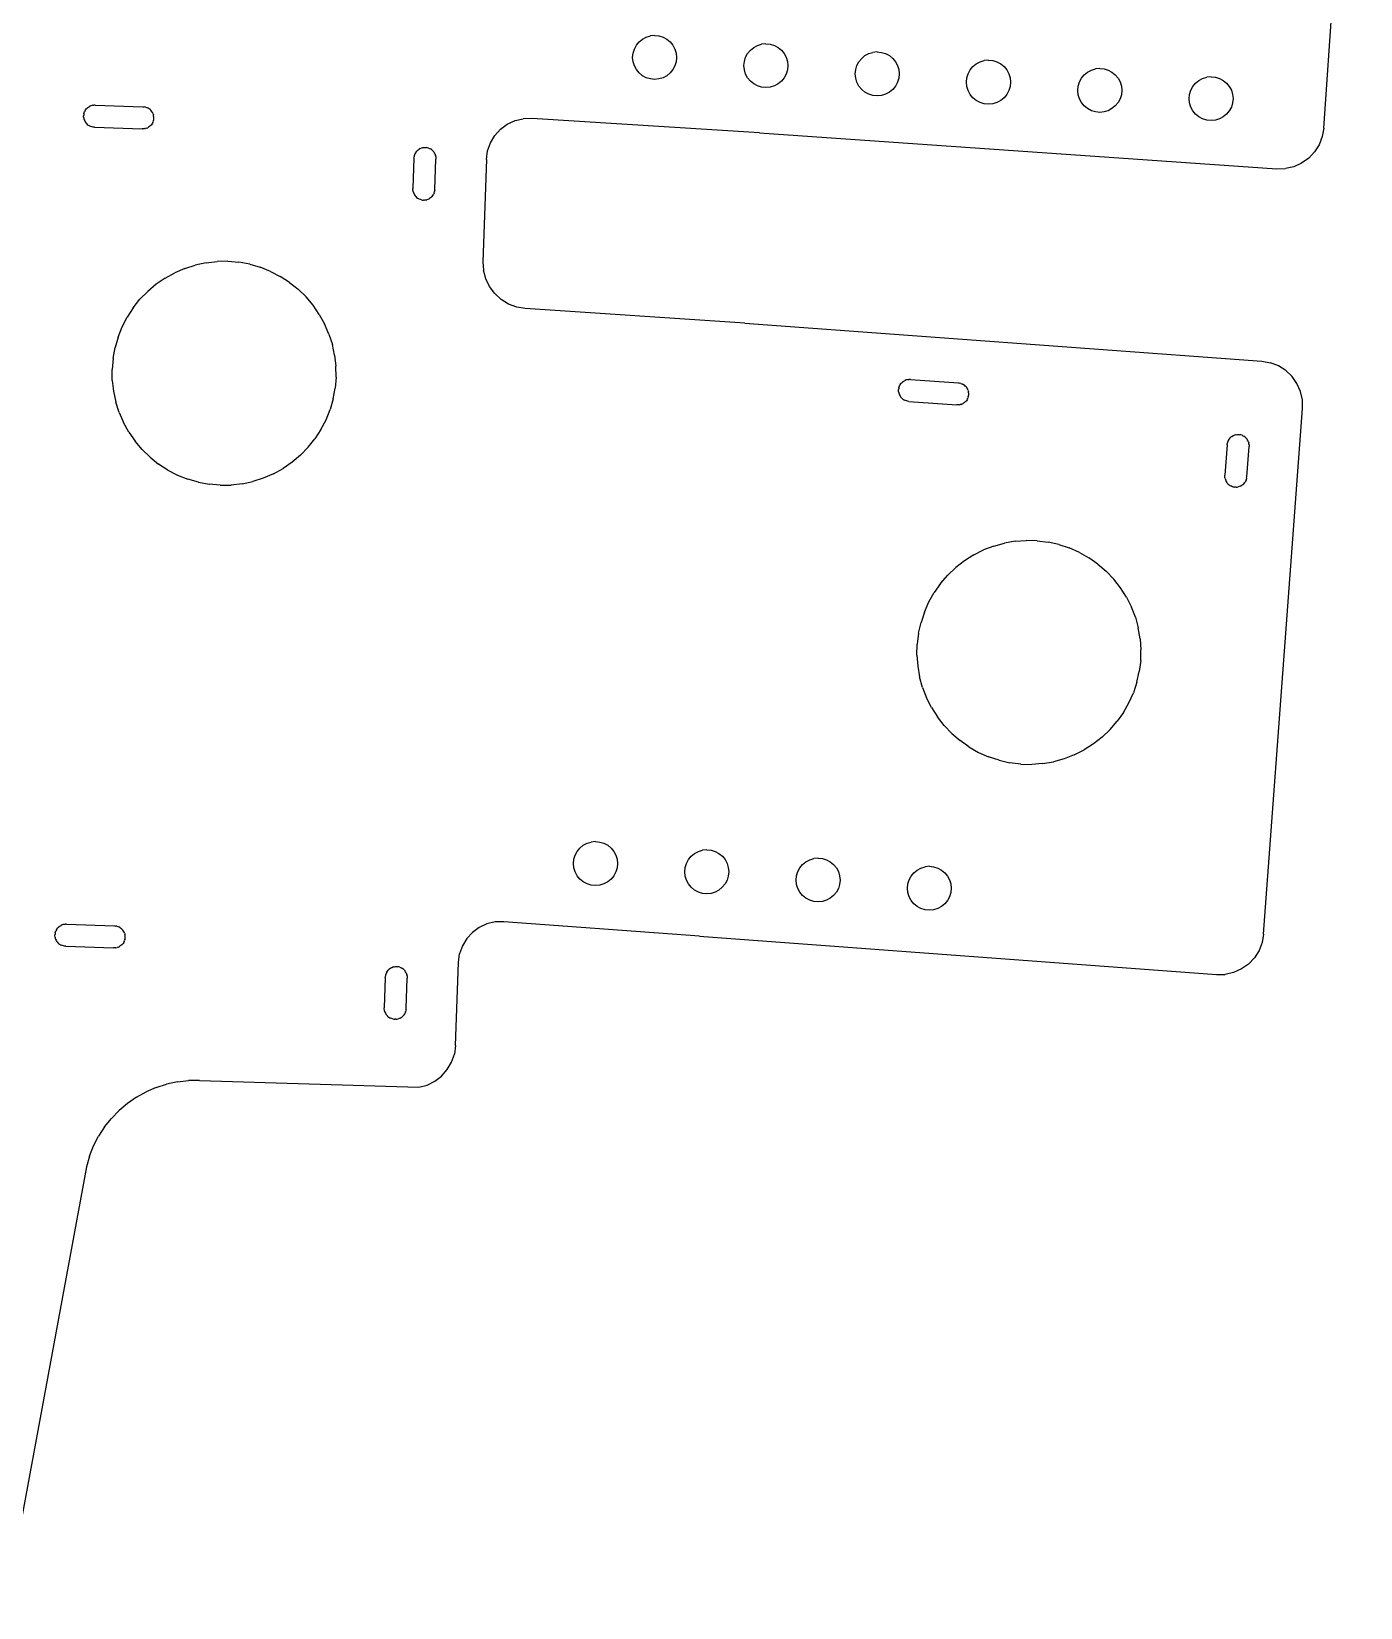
# Model space of a CAD drawing. Extents: x -62 to 45, y -37 to 20.
# Drawn here: x 14.31 to 44.55, y -36.22 to -0.34 of the extents above; entities that cross this region are included whole.
import ezdxf

# ---------------------------------------------------------------- set-up
doc = ezdxf.new("R2010")
doc.units = 0

msp = doc.modelspace()

# ---------------------------------------------------------------- linework, layer by layer
for p, q in [((43.718, -2.54), (44.555, 9.431)), ((28.027, -0.738), (28.073, -0.652)), ((28.073, -0.652), (28.136, -0.576)), ((28.136, -0.576), (28.211, -0.514)), ((28.211, -0.514), (28.298, -0.468)), ((28.298, -0.468), (28.392, -0.439)), ((28.489, -0.43), (28.392, -0.439)), ((28.489, -0.43), (28.587, -0.439)), ((28.587, -0.439), (28.68, -0.468)), ((28.68, -0.468), (28.767, -0.514)), ((28.767, -0.514), (28.843, -0.576)), ((28.843, -0.576), (28.905, -0.652)), ((28.905, -0.652), (28.951, -0.738)), ((30.669, -0.764), (30.744, -0.701)), ((30.744, -0.701), (30.831, -0.655)), ((30.831, -0.655), (30.925, -0.627)), ((31.022, -0.617), (30.925, -0.627)), ((31.022, -0.617), (31.12, -0.627)), ((31.12, -0.627), (31.214, -0.655)), ((31.214, -0.655), (31.3, -0.701)), ((31.3, -0.701), (31.376, -0.764)), ((27.989, -0.93), (27.999, -0.832)), ((27.999, -1.027), (27.989, -0.93)), ((27.999, -0.832), (28.027, -0.738)), ((28.027, -1.121), (27.999, -1.027)), ((28.951, -0.738), (28.98, -0.832)), ((28.98, -1.027), (28.951, -1.121)), ((28.98, -0.832), (28.989, -0.93)), ((28.989, -0.93), (28.98, -1.027)), ((30.522, -1.117), (30.532, -1.02)), ((30.532, -1.02), (30.56, -0.926)), ((30.56, -0.926), (30.606, -0.839)), ((30.606, -0.839), (30.669, -0.764)), ((31.376, -0.764), (31.438, -0.839)), ((31.438, -0.839), (31.484, -0.926)), ((31.484, -0.926), (31.513, -1.02)), ((31.513, -1.02), (31.522, -1.117)), ((33.093, -1.113), (33.14, -1.027)), ((33.14, -1.027), (33.202, -0.951)), ((33.202, -0.951), (33.277, -0.889)), ((33.277, -0.889), (33.364, -0.843)), ((33.364, -0.843), (33.458, -0.814)), ((33.555, -0.805), (33.458, -0.814)), ((33.555, -0.805), (33.653, -0.814)), ((33.653, -0.814), (33.747, -0.843)), ((33.747, -0.843), (33.833, -0.889)), ((33.833, -0.889), (33.909, -0.951)), ((33.909, -0.951), (33.971, -1.027)), ((33.971, -1.027), (34.017, -1.114)), ((35.811, -1.077), (35.897, -1.031)), ((35.897, -1.031), (35.991, -1.002)), ((36.088, -0.992), (35.991, -1.002)), ((36.088, -0.992), (36.186, -1.002)), ((36.186, -1.002), (36.28, -1.031)), ((36.28, -1.031), (36.366, -1.077)), ((28.073, -1.207), (28.027, -1.121)), ((28.136, -1.283), (28.073, -1.207)), ((28.211, -1.345), (28.136, -1.283)), ((28.298, -1.391), (28.211, -1.345)), ((28.392, -1.42), (28.298, -1.391)), ((28.489, -1.43), (28.392, -1.42)), ((28.587, -1.42), (28.489, -1.43)), ((28.68, -1.391), (28.587, -1.42)), ((28.767, -1.345), (28.68, -1.391)), ((28.843, -1.283), (28.767, -1.345)), ((28.905, -1.207), (28.843, -1.283)), ((28.951, -1.121), (28.905, -1.207)), ((30.532, -1.215), (30.522, -1.117)), ((30.56, -1.308), (30.532, -1.215)), ((30.606, -1.395), (30.56, -1.308)), ((30.669, -1.471), (30.606, -1.395)), ((31.438, -1.395), (31.376, -1.471)), ((31.484, -1.309), (31.438, -1.395)), ((31.513, -1.215), (31.484, -1.309)), ((31.522, -1.117), (31.513, -1.215)), ((33.055, -1.305), (33.065, -1.207)), ((33.065, -1.402), (33.055, -1.305)), ((33.065, -1.207), (33.093, -1.113)), ((33.093, -1.496), (33.065, -1.402)), ((34.017, -1.114), (34.046, -1.207)), ((34.046, -1.402), (34.017, -1.496)), ((34.046, -1.207), (34.055, -1.305)), ((34.055, -1.305), (34.046, -1.402)), ((35.588, -1.492), (35.598, -1.395)), ((35.598, -1.395), (35.626, -1.301)), ((35.626, -1.301), (35.673, -1.215)), ((35.673, -1.215), (35.735, -1.139)), ((35.735, -1.139), (35.811, -1.077)), ((36.366, -1.077), (36.442, -1.139)), ((36.442, -1.139), (36.504, -1.215)), ((36.504, -1.215), (36.55, -1.301)), ((36.55, -1.301), (36.579, -1.395)), ((36.579, -1.395), (36.588, -1.492)), ((38.159, -1.489), (38.206, -1.402)), ((38.206, -1.402), (38.268, -1.327)), ((38.268, -1.327), (38.344, -1.264)), ((38.344, -1.264), (38.43, -1.218)), ((38.43, -1.218), (38.524, -1.19)), ((38.621, -1.18), (38.524, -1.19)), ((38.621, -1.18), (38.719, -1.19)), ((38.719, -1.19), (38.813, -1.218)), ((38.813, -1.218), (38.899, -1.264)), ((38.899, -1.264), (38.975, -1.327)), ((38.975, -1.327), (39.037, -1.402)), ((39.037, -1.402), (39.083, -1.489)), ((40.877, -1.452), (40.963, -1.406)), ((40.963, -1.406), (41.057, -1.377)), ((41.154, -1.368), (41.057, -1.377)), ((41.154, -1.368), (41.252, -1.377)), ((41.252, -1.377), (41.346, -1.406)), ((41.346, -1.406), (41.432, -1.452)), ((30.744, -1.533), (30.669, -1.471)), ((30.831, -1.579), (30.744, -1.533)), ((30.925, -1.608), (30.831, -1.579)), ((31.022, -1.617), (30.925, -1.608)), ((31.12, -1.608), (31.022, -1.617)), ((31.214, -1.579), (31.12, -1.608)), ((31.3, -1.533), (31.214, -1.579)), ((31.376, -1.471), (31.3, -1.533)), ((33.139, -1.583), (33.093, -1.496)), ((33.202, -1.658), (33.139, -1.583)), ((33.277, -1.721), (33.202, -1.658)), ((33.364, -1.767), (33.277, -1.721)), ((33.458, -1.795), (33.364, -1.767)), ((33.747, -1.767), (33.653, -1.795)), ((33.833, -1.721), (33.747, -1.767)), ((33.909, -1.658), (33.833, -1.721)), ((33.971, -1.583), (33.909, -1.658)), ((34.017, -1.496), (33.971, -1.583)), ((35.598, -1.59), (35.588, -1.492)), ((35.626, -1.684), (35.598, -1.59)), ((35.673, -1.77), (35.626, -1.684)), ((35.735, -1.846), (35.673, -1.77)), ((36.504, -1.77), (36.442, -1.846)), ((36.55, -1.684), (36.504, -1.77)), ((36.579, -1.59), (36.55, -1.684)), ((36.588, -1.492), (36.579, -1.59)), ((38.121, -1.68), (38.131, -1.583)), ((38.131, -1.778), (38.121, -1.68)), ((38.131, -1.583), (38.159, -1.489)), ((38.159, -1.871), (38.131, -1.778)), ((39.083, -1.489), (39.112, -1.583)), ((39.112, -1.778), (39.083, -1.871)), ((39.112, -1.583), (39.121, -1.68)), ((39.121, -1.68), (39.112, -1.778)), ((40.654, -1.868), (40.664, -1.77)), ((40.664, -1.77), (40.692, -1.676)), ((40.692, -1.676), (40.739, -1.59)), ((40.739, -1.59), (40.801, -1.514)), ((40.801, -1.514), (40.877, -1.452)), ((41.432, -1.452), (41.508, -1.514)), ((41.508, -1.514), (41.57, -1.59)), ((41.57, -1.59), (41.616, -1.676)), ((41.616, -1.676), (41.645, -1.77)), ((41.645, -1.77), (41.654, -1.868)), ((15.524, -2.141), (15.513, -2.162)), ((15.524, -2.141), (15.538, -2.12)), ((15.538, -2.12), (15.553, -2.101)), ((15.553, -2.101), (15.57, -2.083)), ((15.589, -2.068), (15.57, -2.083)), ((15.589, -2.068), (15.609, -2.054)), ((15.609, -2.054), (15.63, -2.042)), ((15.653, -2.032), (15.63, -2.042)), ((15.676, -2.025), (15.653, -2.032)), ((15.7, -2.02), (15.676, -2.025)), ((15.7, -2.02), (15.724, -2.017)), ((15.754, -2.016), (15.724, -2.017)), ((15.754, -2.016), (16.843, -2.054)), ((16.843, -2.054), (16.873, -2.057)), ((16.897, -2.061), (16.873, -2.057)), ((16.897, -2.061), (16.92, -2.068)), ((16.92, -2.068), (16.943, -2.077)), ((16.965, -2.088), (16.943, -2.077)), ((16.985, -2.102), (16.965, -2.088)), ((17.005, -2.117), (16.985, -2.102)), ((17.022, -2.134), (17.005, -2.117)), ((17.038, -2.153), (17.022, -2.134)), ((17.052, -2.173), (17.038, -2.153)), ((33.555, -1.805), (33.458, -1.795)), ((33.653, -1.795), (33.555, -1.805)), ((35.81, -1.908), (35.735, -1.846)), ((35.897, -1.954), (35.81, -1.908)), ((35.991, -1.983), (35.897, -1.954)), ((36.088, -1.992), (35.991, -1.983)), ((36.186, -1.983), (36.088, -1.992)), ((36.28, -1.954), (36.186, -1.983)), ((36.366, -1.908), (36.28, -1.954)), ((36.442, -1.846), (36.366, -1.908)), ((38.206, -1.958), (38.159, -1.871)), ((38.268, -2.034), (38.206, -1.958)), ((38.344, -2.096), (38.268, -2.034)), ((38.43, -2.142), (38.344, -2.096)), ((38.524, -2.171), (38.43, -2.142)), ((38.813, -2.142), (38.719, -2.171)), ((38.899, -2.096), (38.813, -2.142)), ((38.975, -2.034), (38.899, -2.096)), ((39.037, -1.958), (38.975, -2.034)), ((39.083, -1.871), (39.037, -1.958)), ((40.664, -1.965), (40.654, -1.868)), ((40.692, -2.059), (40.664, -1.965)), ((40.739, -2.146), (40.692, -2.059)), ((40.801, -2.221), (40.739, -2.146)), ((41.57, -2.146), (41.508, -2.221)), ((41.616, -2.059), (41.57, -2.146)), ((41.645, -1.965), (41.616, -2.059)), ((41.654, -1.868), (41.645, -1.965)), ((15.493, -2.233), (15.491, -2.257)), ((15.491, -2.282), (15.491, -2.257)), ((15.494, -2.306), (15.491, -2.282)), ((15.497, -2.209), (15.493, -2.233)), ((15.494, -2.306), (15.499, -2.33)), ((15.497, -2.209), (15.504, -2.185)), ((15.499, -2.33), (15.506, -2.353)), ((15.504, -2.185), (15.513, -2.162)), ((15.506, -2.353), (15.516, -2.376)), ((15.516, -2.376), (15.528, -2.397)), ((15.528, -2.397), (15.542, -2.418)), ((15.542, -2.418), (15.558, -2.436)), ((15.558, -2.436), (15.575, -2.453)), ((15.575, -2.453), (15.594, -2.469)), ((15.594, -2.469), (15.615, -2.482)), ((15.615, -2.482), (15.637, -2.493)), ((15.659, -2.502), (15.637, -2.493)), ((15.683, -2.509), (15.659, -2.502)), ((15.707, -2.514), (15.683, -2.509)), ((16.991, -2.503), (16.971, -2.517)), ((17.01, -2.487), (16.991, -2.503)), ((17.027, -2.47), (17.01, -2.487)), ((17.042, -2.45), (17.027, -2.47)), ((17.056, -2.43), (17.042, -2.45)), ((17.064, -2.194), (17.052, -2.173)), ((17.067, -2.408), (17.056, -2.43)), ((17.074, -2.217), (17.064, -2.194)), ((17.067, -2.408), (17.076, -2.385)), ((17.074, -2.217), (17.081, -2.24)), ((17.083, -2.362), (17.076, -2.385)), ((17.086, -2.264), (17.081, -2.24)), ((17.083, -2.362), (17.087, -2.338)), ((17.089, -2.289), (17.086, -2.264)), ((17.087, -2.338), (17.089, -2.313)), ((17.089, -2.313), (17.089, -2.289)), ((24.979, -2.565), (25.135, -2.45)), ((25.135, -2.45), (25.311, -2.369)), ((25.311, -2.369), (25.5, -2.324)), ((25.695, -2.317), (25.5, -2.324)), ((30.879, -2.644), (25.695, -2.317)), ((38.621, -2.18), (38.524, -2.171)), ((38.719, -2.171), (38.621, -2.18)), ((40.877, -2.283), (40.801, -2.221)), ((40.963, -2.33), (40.877, -2.283)), ((41.057, -2.358), (40.963, -2.33)), ((41.154, -2.368), (41.057, -2.358)), ((41.252, -2.358), (41.154, -2.368)), ((41.346, -2.33), (41.252, -2.358)), ((41.432, -2.284), (41.346, -2.33)), ((41.508, -2.221), (41.432, -2.284)), ((15.736, -2.516), (15.707, -2.514)), ((15.736, -2.516), (16.826, -2.554)), ((16.855, -2.554), (16.826, -2.554)), ((16.88, -2.551), (16.855, -2.554)), ((16.88, -2.551), (16.904, -2.546)), ((16.927, -2.538), (16.904, -2.546)), ((16.927, -2.538), (16.95, -2.529)), ((16.95, -2.529), (16.971, -2.517)), ((24.752, -2.875), (24.85, -2.709)), ((24.85, -2.709), (24.979, -2.565)), ((30.879, -2.644), (42.65, -3.468)), ((43.685, -2.733), (43.615, -2.916)), ((43.718, -2.54), (43.685, -2.733)), ((23.011, -3.225), (22.987, -3.915)), ((23.011, -3.225), (23.014, -3.196)), ((23.018, -3.172), (23.014, -3.196)), ((23.025, -3.148), (23.018, -3.172)), ((23.034, -3.126), (23.025, -3.148)), ((23.045, -3.104), (23.034, -3.126)), ((23.045, -3.104), (23.058, -3.083)), ((23.058, -3.083), (23.074, -3.064)), ((23.091, -3.047), (23.074, -3.064)), ((23.11, -3.031), (23.091, -3.047)), ((23.11, -3.031), (23.13, -3.017)), ((23.151, -3.005), (23.13, -3.017)), ((23.151, -3.005), (23.174, -2.995)), ((23.197, -2.988), (23.174, -2.995)), ((23.197, -2.988), (23.221, -2.983)), ((23.221, -2.983), (23.245, -2.98)), ((23.245, -2.98), (23.27, -2.98)), ((23.27, -2.98), (23.294, -2.982)), ((23.318, -2.986), (23.294, -2.982)), ((23.342, -2.993), (23.318, -2.986)), ((23.342, -2.993), (23.365, -3.002)), ((23.365, -3.002), (23.387, -3.013)), ((23.407, -3.027), (23.387, -3.013)), ((23.426, -3.042), (23.407, -3.027)), ((23.444, -3.059), (23.426, -3.042)), ((23.444, -3.059), (23.46, -3.078)), ((23.474, -3.098), (23.46, -3.078)), ((23.485, -3.119), (23.474, -3.098)), ((23.485, -3.119), (23.495, -3.142)), ((23.495, -3.142), (23.503, -3.165)), ((23.508, -3.189), (23.503, -3.165)), ((23.508, -3.189), (23.51, -3.213)), ((23.51, -3.213), (23.511, -3.243)), ((24.662, -3.253), (24.688, -3.059)), ((24.688, -3.059), (24.752, -2.875)), ((43.376, -3.225), (43.216, -3.338)), ((43.511, -3.082), (43.376, -3.225)), ((43.615, -2.916), (43.511, -3.082)), ((23.487, -3.933), (23.511, -3.243)), ((24.662, -3.253), (24.581, -5.581)), ((42.65, -3.468), (42.846, -3.462)), ((43.037, -3.418), (42.846, -3.462)), ((43.216, -3.338), (43.037, -3.418)), ((22.987, -3.945), (22.987, -3.915)), ((22.99, -3.969), (22.987, -3.945)), ((23.484, -3.962), (23.487, -3.933)), ((22.995, -3.993), (22.99, -3.969)), ((22.995, -3.993), (23.003, -4.016)), ((23.003, -4.016), (23.013, -4.039)), ((23.013, -4.039), (23.024, -4.06)), ((23.024, -4.06), (23.038, -4.08)), ((23.05, -4.095), (23.038, -4.08)), ((23.05, -4.095), (23.054, -4.099)), ((23.054, -4.099), (23.072, -4.116)), ((23.072, -4.116), (23.091, -4.132)), ((23.091, -4.132), (23.111, -4.145)), ((23.111, -4.145), (23.133, -4.156)), ((23.156, -4.165), (23.133, -4.156)), ((23.18, -4.172), (23.156, -4.165)), ((23.18, -4.172), (23.204, -4.176)), ((23.204, -4.176), (23.228, -4.178)), ((23.253, -4.178), (23.228, -4.178)), ((23.253, -4.178), (23.277, -4.175)), ((23.277, -4.175), (23.301, -4.17)), ((23.324, -4.163), (23.301, -4.17)), ((23.347, -4.153), (23.324, -4.163)), ((23.347, -4.153), (23.368, -4.141)), ((23.388, -4.127), (23.368, -4.141)), ((23.407, -4.111), (23.388, -4.127)), ((23.407, -4.111), (23.424, -4.094)), ((23.424, -4.094), (23.439, -4.075)), ((23.439, -4.075), (23.453, -4.054)), ((23.464, -4.032), (23.453, -4.054)), ((23.473, -4.01), (23.464, -4.032)), ((23.473, -4.01), (23.48, -3.986)), ((23.484, -3.962), (23.48, -3.986)), ((17.796, -5.732), (17.566, -5.831)), ((17.796, -5.732), (18.034, -5.656)), ((18.279, -5.604), (18.034, -5.656)), ((18.279, -5.604), (18.528, -5.576)), ((18.778, -5.572), (18.528, -5.576)), ((18.778, -5.572), (19.027, -5.593)), ((19.273, -5.639), (19.027, -5.593)), ((19.273, -5.639), (19.514, -5.708)), ((19.746, -5.801), (19.514, -5.708)), ((24.581, -5.581), (24.593, -5.777)), ((17.141, -6.094), (16.95, -6.256)), ((17.347, -5.952), (17.141, -6.094)), ((17.347, -5.952), (17.566, -5.831)), ((19.746, -5.801), (19.969, -5.915)), ((20.179, -6.051), (19.969, -5.915)), ((20.179, -6.051), (20.374, -6.207)), ((24.644, -5.968), (24.593, -5.777)), ((24.73, -6.147), (24.644, -5.968)), ((16.619, -6.631), (16.775, -6.435)), ((16.95, -6.256), (16.775, -6.435)), ((20.554, -6.382), (20.374, -6.207)), ((20.715, -6.573), (20.554, -6.382)), ((24.849, -6.307), (24.73, -6.147)), ((24.995, -6.441), (24.849, -6.307)), ((25.165, -6.545), (24.995, -6.441)), ((16.619, -6.631), (16.483, -6.841)), ((20.857, -6.779), (20.715, -6.573)), ((20.857, -6.779), (20.978, -6.998)), ((25.35, -6.614), (25.165, -6.545)), ((25.544, -6.646), (25.35, -6.614)), ((30.545, -6.978), (25.544, -6.646)), ((16.276, -7.296), (16.368, -7.063)), ((16.368, -7.063), (16.483, -6.841)), ((21.077, -7.228), (20.978, -6.998)), ((30.545, -6.978), (42.313, -7.849)), ((16.276, -7.296), (16.207, -7.536)), ((21.077, -7.228), (21.153, -7.466)), ((21.206, -7.711), (21.153, -7.466)), ((16.161, -7.782), (16.14, -8.032)), ((16.161, -7.782), (16.207, -7.536)), ((21.206, -7.711), (21.234, -7.96)), ((42.313, -7.849), (42.506, -7.883)), ((42.689, -7.954), (42.506, -7.883)), ((16.144, -8.282), (16.14, -8.032)), ((21.237, -8.21), (21.216, -8.459)), ((21.237, -8.21), (21.234, -7.96)), ((42.855, -8.059), (42.689, -7.954)), ((42.997, -8.194), (42.855, -8.059)), ((43.109, -8.354), (42.997, -8.194)), ((16.144, -8.282), (16.172, -8.531)), ((16.172, -8.531), (16.224, -8.775)), ((21.171, -8.705), (21.216, -8.459)), ((34.041, -8.516), (34.042, -8.492)), ((34.043, -8.541), (34.041, -8.516)), ((34.045, -8.467), (34.042, -8.492)), ((34.043, -8.541), (34.047, -8.565)), ((34.05, -8.444), (34.045, -8.467)), ((34.047, -8.565), (34.054, -8.589)), ((34.05, -8.444), (34.058, -8.42)), ((34.054, -8.589), (34.063, -8.611)), ((34.058, -8.42), (34.068, -8.398)), ((34.063, -8.611), (34.074, -8.633)), ((34.08, -8.377), (34.068, -8.398)), ((34.08, -8.377), (34.094, -8.357)), ((34.094, -8.357), (34.11, -8.338)), ((34.11, -8.338), (34.128, -8.321)), ((34.147, -8.306), (34.128, -8.321)), ((34.147, -8.306), (34.168, -8.293)), ((34.168, -8.293), (34.19, -8.282)), ((34.213, -8.273), (34.19, -8.282)), ((34.236, -8.267), (34.213, -8.273)), ((34.261, -8.262), (34.236, -8.267)), ((34.261, -8.262), (34.285, -8.261)), ((34.314, -8.261), (34.285, -8.261)), ((34.314, -8.261), (35.402, -8.342)), ((35.402, -8.342), (35.431, -8.345)), ((35.455, -8.351), (35.431, -8.345)), ((35.455, -8.351), (35.478, -8.359)), ((35.478, -8.359), (35.5, -8.368)), ((35.522, -8.381), (35.5, -8.368)), ((35.542, -8.395), (35.522, -8.381)), ((35.56, -8.411), (35.542, -8.395)), ((35.577, -8.428), (35.56, -8.411)), ((35.592, -8.448), (35.577, -8.428)), ((35.605, -8.469), (35.592, -8.448)), ((35.616, -8.49), (35.605, -8.469)), ((35.625, -8.513), (35.616, -8.49)), ((35.625, -8.513), (35.632, -8.537)), ((35.636, -8.561), (35.632, -8.537)), ((35.634, -8.634), (35.637, -8.61)), ((35.638, -8.585), (35.636, -8.561)), ((35.637, -8.61), (35.638, -8.585)), ((43.189, -8.533), (43.109, -8.354)), ((43.232, -8.725), (43.189, -8.533)), ((16.3, -9.014), (16.224, -8.775)), ((21.009, -9.178), (21.102, -8.946)), ((21.171, -8.705), (21.102, -8.946)), ((34.074, -8.633), (34.087, -8.654)), ((34.087, -8.654), (34.102, -8.673)), ((34.102, -8.673), (34.119, -8.691)), ((34.119, -8.691), (34.137, -8.707)), ((34.137, -8.707), (34.157, -8.721)), ((34.157, -8.721), (34.179, -8.733)), ((34.201, -8.743), (34.179, -8.733)), ((34.224, -8.751), (34.201, -8.743)), ((34.248, -8.756), (34.224, -8.751)), ((34.278, -8.76), (34.248, -8.756)), ((34.278, -8.76), (35.365, -8.84)), ((35.394, -8.841), (35.365, -8.84)), ((35.419, -8.839), (35.394, -8.841)), ((35.419, -8.839), (35.443, -8.835)), ((35.466, -8.829), (35.443, -8.835)), ((35.466, -8.829), (35.489, -8.82)), ((35.489, -8.82), (35.511, -8.809)), ((35.532, -8.796), (35.511, -8.809)), ((35.551, -8.781), (35.532, -8.796)), ((35.569, -8.764), (35.551, -8.781)), ((35.585, -8.745), (35.569, -8.764)), ((35.599, -8.725), (35.585, -8.745)), ((35.611, -8.704), (35.599, -8.725)), ((35.611, -8.704), (35.621, -8.682)), ((35.629, -8.658), (35.621, -8.682)), ((35.629, -8.658), (35.634, -8.634)), ((42.35, -20.888), (43.236, -8.921)), ((43.236, -8.921), (43.232, -8.725)), ((16.3, -9.014), (16.399, -9.244)), ((16.52, -9.463), (16.399, -9.244)), ((20.894, -9.401), (21.009, -9.178)), ((16.52, -9.463), (16.662, -9.669)), ((16.824, -9.86), (16.662, -9.669)), ((20.602, -9.806), (20.758, -9.611)), ((20.894, -9.401), (20.758, -9.611)), ((41.536, -9.676), (41.528, -9.699)), ((41.546, -9.654), (41.536, -9.676)), ((41.558, -9.632), (41.546, -9.654)), ((41.558, -9.632), (41.572, -9.612)), ((41.572, -9.612), (41.588, -9.594)), ((41.606, -9.577), (41.588, -9.594)), ((41.625, -9.562), (41.606, -9.577)), ((41.625, -9.562), (41.646, -9.549)), ((41.668, -9.538), (41.646, -9.549)), ((41.668, -9.538), (41.69, -9.529)), ((41.714, -9.522), (41.69, -9.529)), ((41.714, -9.522), (41.738, -9.518)), ((41.738, -9.518), (41.763, -9.516)), ((41.763, -9.516), (41.787, -9.517)), ((41.787, -9.517), (41.812, -9.52)), ((41.835, -9.525), (41.812, -9.52)), ((41.859, -9.533), (41.835, -9.525)), ((41.859, -9.533), (41.881, -9.543)), ((41.881, -9.543), (41.902, -9.555)), ((41.922, -9.569), (41.902, -9.555)), ((41.941, -9.585), (41.922, -9.569)), ((41.958, -9.603), (41.941, -9.585)), ((41.958, -9.603), (41.973, -9.622)), ((41.986, -9.643), (41.973, -9.622)), ((41.997, -9.665), (41.986, -9.643)), ((41.997, -9.665), (42.006, -9.688)), ((42.006, -9.688), (42.012, -9.711)), ((16.824, -9.86), (17.003, -10.034)), ((17.003, -10.034), (17.199, -10.19)), ((20.428, -9.986), (20.237, -10.147)), ((20.602, -9.806), (20.428, -9.986)), ((41.519, -9.753), (41.468, -10.441)), ((41.519, -9.753), (41.523, -9.723)), ((41.528, -9.699), (41.523, -9.723)), ((41.967, -10.478), (42.018, -9.789)), ((42.017, -9.736), (42.012, -9.711)), ((42.017, -9.736), (42.018, -9.76)), ((42.018, -9.76), (42.018, -9.789)), ((17.409, -10.326), (17.199, -10.19)), ((17.409, -10.326), (17.631, -10.441)), ((19.812, -10.41), (20.031, -10.289)), ((20.237, -10.147), (20.031, -10.289)), ((17.631, -10.441), (17.864, -10.534)), ((18.104, -10.603), (17.864, -10.534)), ((18.104, -10.603), (18.35, -10.648)), ((18.6, -10.669), (18.35, -10.648)), ((18.6, -10.669), (18.85, -10.666)), ((19.099, -10.638), (18.85, -10.666)), ((19.099, -10.638), (19.343, -10.585)), ((19.582, -10.509), (19.343, -10.585)), ((19.812, -10.41), (19.582, -10.509)), ((41.467, -10.47), (41.468, -10.441)), ((41.469, -10.495), (41.467, -10.47)), ((41.473, -10.519), (41.469, -10.495)), ((41.473, -10.519), (41.48, -10.542)), ((41.48, -10.542), (41.489, -10.565)), ((41.489, -10.565), (41.5, -10.587)), ((41.5, -10.587), (41.513, -10.608)), ((41.524, -10.623), (41.513, -10.608)), ((41.524, -10.623), (41.528, -10.627)), ((41.528, -10.627), (41.545, -10.645)), ((41.545, -10.645), (41.563, -10.661)), ((41.563, -10.661), (41.583, -10.675)), ((41.583, -10.675), (41.605, -10.687)), ((41.627, -10.697), (41.605, -10.687)), ((41.65, -10.705), (41.627, -10.697)), ((41.65, -10.705), (41.674, -10.71)), ((41.674, -10.71), (41.699, -10.713)), ((41.723, -10.714), (41.699, -10.713)), ((41.723, -10.714), (41.748, -10.712)), ((41.748, -10.712), (41.772, -10.708)), ((41.795, -10.701), (41.772, -10.708)), ((41.818, -10.693), (41.795, -10.701)), ((41.818, -10.693), (41.84, -10.682)), ((41.861, -10.668), (41.84, -10.682)), ((41.88, -10.653), (41.861, -10.668)), ((41.88, -10.653), (41.898, -10.636)), ((41.898, -10.636), (41.914, -10.618)), ((41.914, -10.618), (41.928, -10.598)), ((41.94, -10.577), (41.928, -10.598)), ((41.95, -10.554), (41.94, -10.577)), ((41.95, -10.554), (41.958, -10.531)), ((41.963, -10.507), (41.958, -10.531)), ((41.963, -10.507), (41.967, -10.478)), ((35.753, -12.257), (35.976, -12.144)), ((36.21, -12.054), (35.976, -12.144)), ((36.21, -12.054), (36.451, -11.987)), ((36.698, -11.945), (36.451, -11.987)), ((36.698, -11.945), (36.947, -11.926)), ((37.197, -11.933), (36.947, -11.926)), ((37.197, -11.933), (37.446, -11.963)), ((37.69, -12.018), (37.446, -11.963)), ((37.69, -12.018), (37.927, -12.097)), ((38.156, -12.198), (37.927, -12.097)), ((38.156, -12.198), (38.374, -12.322)), ((35.344, -12.544), (35.163, -12.717)), ((35.541, -12.39), (35.344, -12.544)), ((35.753, -12.257), (35.541, -12.39)), ((38.578, -12.466), (38.374, -12.322)), ((38.578, -12.466), (38.768, -12.629)), ((34.999, -12.906), (34.855, -13.111)), ((34.999, -12.906), (35.163, -12.717)), ((38.94, -12.811), (38.768, -12.629)), ((39.094, -13.008), (38.94, -12.811)), ((34.732, -13.328), (34.855, -13.111)), ((39.228, -13.219), (39.094, -13.008)), ((39.228, -13.219), (39.341, -13.443)), ((34.63, -13.557), (34.552, -13.795)), ((34.63, -13.557), (34.732, -13.328)), ((39.431, -13.677), (39.341, -13.443)), ((34.497, -14.039), (34.552, -13.795)), ((39.431, -13.677), (39.497, -13.918)), ((39.54, -14.164), (39.497, -13.918)), ((34.46, -14.537), (34.466, -14.287)), ((34.497, -14.039), (34.466, -14.287)), ((39.54, -14.164), (39.558, -14.414)), ((34.46, -14.537), (34.478, -14.787)), ((39.552, -14.664), (39.521, -14.912)), ((39.552, -14.664), (39.558, -14.414)), ((34.478, -14.787), (34.521, -15.034)), ((34.587, -15.275), (34.521, -15.034)), ((39.466, -15.157), (39.521, -14.912)), ((34.587, -15.275), (34.677, -15.508)), ((39.286, -15.623), (39.388, -15.394)), ((39.466, -15.157), (39.388, -15.394)), ((34.79, -15.732), (34.677, -15.508)), ((34.79, -15.732), (34.924, -15.943)), ((39.163, -15.841), (39.286, -15.623)), ((35.078, -16.141), (34.924, -15.943)), ((35.078, -16.141), (35.25, -16.322)), ((38.855, -16.235), (39.019, -16.045)), ((39.163, -15.841), (39.019, -16.045)), ((35.25, -16.322), (35.44, -16.485)), ((35.644, -16.63), (35.44, -16.485)), ((38.674, -16.407), (38.477, -16.561)), ((38.855, -16.235), (38.674, -16.407)), ((35.644, -16.63), (35.862, -16.753)), ((35.862, -16.753), (36.091, -16.855)), ((36.328, -16.933), (36.091, -16.855)), ((38.042, -16.807), (37.808, -16.897)), ((38.042, -16.807), (38.265, -16.695)), ((38.477, -16.561), (38.265, -16.695)), ((36.328, -16.933), (36.572, -16.988)), ((36.821, -17.019), (36.572, -16.988)), ((36.821, -17.019), (37.071, -17.025)), ((37.32, -17.007), (37.071, -17.025)), ((37.32, -17.007), (37.567, -16.964)), ((37.808, -16.897), (37.567, -16.964)), ((26.681, -19.092), (26.727, -19.006)), ((26.727, -19.006), (26.789, -18.93)), ((26.789, -18.93), (26.865, -18.868)), ((26.865, -18.868), (26.952, -18.822)), ((26.952, -18.822), (27.045, -18.793)), ((27.143, -18.784), (27.045, -18.793)), ((27.143, -18.784), (27.24, -18.793)), ((27.24, -18.793), (27.334, -18.822)), ((27.334, -18.822), (27.421, -18.868)), ((27.421, -18.868), (27.496, -18.93)), ((27.496, -18.93), (27.559, -19.006)), ((27.559, -19.006), (27.605, -19.092)), ((29.398, -19.056), (29.485, -19.009)), ((29.485, -19.009), (29.578, -18.981)), ((29.676, -18.971), (29.578, -18.981)), ((29.676, -18.971), (29.774, -18.981)), ((29.774, -18.981), (29.867, -19.009)), ((29.867, -19.009), (29.954, -19.056)), ((26.643, -19.284), (26.652, -19.186)), ((26.652, -19.381), (26.643, -19.284)), ((26.652, -19.186), (26.681, -19.092)), ((27.605, -19.092), (27.633, -19.186)), ((27.633, -19.186), (27.643, -19.284)), ((27.643, -19.284), (27.633, -19.381)), ((29.176, -19.471), (29.186, -19.374)), ((29.186, -19.374), (29.214, -19.28)), ((29.214, -19.28), (29.26, -19.194)), ((29.26, -19.194), (29.322, -19.118)), ((29.322, -19.118), (29.398, -19.056)), ((29.954, -19.056), (30.03, -19.118)), ((30.03, -19.118), (30.092, -19.194)), ((30.092, -19.194), (30.138, -19.28)), ((30.138, -19.28), (30.166, -19.374)), ((30.166, -19.374), (30.176, -19.471)), ((31.793, -19.381), (31.855, -19.305)), ((31.855, -19.305), (31.931, -19.243)), ((31.931, -19.243), (32.018, -19.197)), ((32.018, -19.197), (32.111, -19.169)), ((32.209, -19.159), (32.111, -19.169)), ((32.209, -19.159), (32.307, -19.169)), ((32.307, -19.169), (32.4, -19.197)), ((32.4, -19.197), (32.487, -19.243)), ((32.487, -19.243), (32.563, -19.306)), ((32.563, -19.306), (32.625, -19.381)), ((34.551, -19.385), (34.645, -19.356)), ((34.742, -19.347), (34.645, -19.356)), ((34.742, -19.347), (34.84, -19.356)), ((34.84, -19.356), (34.933, -19.385)), ((26.681, -19.475), (26.652, -19.381)), ((26.727, -19.562), (26.681, -19.475)), ((26.789, -19.637), (26.727, -19.562)), ((26.865, -19.699), (26.789, -19.637)), ((26.952, -19.746), (26.865, -19.699)), ((27.421, -19.7), (27.334, -19.746)), ((27.496, -19.637), (27.421, -19.7)), ((27.559, -19.562), (27.496, -19.637)), ((27.605, -19.475), (27.559, -19.562)), ((27.633, -19.381), (27.605, -19.475)), ((29.186, -19.569), (29.176, -19.471)), ((29.214, -19.663), (29.186, -19.569)), ((29.26, -19.749), (29.214, -19.663)), ((30.138, -19.663), (30.092, -19.749)), ((30.166, -19.569), (30.138, -19.663)), ((30.176, -19.471), (30.166, -19.569)), ((31.709, -19.659), (31.719, -19.561)), ((31.719, -19.757), (31.709, -19.659)), ((31.719, -19.561), (31.747, -19.468)), ((31.747, -19.468), (31.793, -19.381)), ((32.625, -19.381), (32.671, -19.468)), ((32.671, -19.468), (32.699, -19.562)), ((32.699, -19.562), (32.709, -19.659)), ((32.709, -19.659), (32.699, -19.757)), ((34.252, -19.749), (34.28, -19.655)), ((34.28, -19.655), (34.326, -19.569)), ((34.326, -19.569), (34.389, -19.493)), ((34.389, -19.493), (34.464, -19.431)), ((34.464, -19.431), (34.551, -19.385)), ((34.933, -19.385), (35.02, -19.431)), ((35.02, -19.431), (35.096, -19.493)), ((35.096, -19.493), (35.158, -19.569)), ((35.158, -19.569), (35.204, -19.655)), ((35.204, -19.655), (35.232, -19.749)), ((27.045, -19.774), (26.952, -19.746)), ((27.143, -19.784), (27.045, -19.774)), ((27.24, -19.774), (27.143, -19.784)), ((27.334, -19.746), (27.24, -19.774)), ((29.322, -19.825), (29.26, -19.749)), ((29.398, -19.887), (29.322, -19.825)), ((29.485, -19.933), (29.398, -19.887)), ((29.578, -19.962), (29.485, -19.933)), ((29.676, -19.971), (29.578, -19.962)), ((29.773, -19.962), (29.676, -19.971)), ((29.867, -19.933), (29.773, -19.962)), ((29.954, -19.887), (29.867, -19.933)), ((30.029, -19.825), (29.954, -19.887)), ((30.092, -19.749), (30.029, -19.825)), ((31.747, -19.85), (31.719, -19.757)), ((31.793, -19.937), (31.747, -19.85)), ((31.855, -20.013), (31.793, -19.937)), ((31.931, -20.075), (31.855, -20.013)), ((32.018, -20.121), (31.931, -20.075)), ((32.487, -20.075), (32.4, -20.121)), ((32.563, -20.013), (32.487, -20.075)), ((32.625, -19.937), (32.563, -20.013)), ((32.671, -19.85), (32.625, -19.937)), ((32.699, -19.757), (32.671, -19.85)), ((34.242, -19.847), (34.252, -19.749)), ((34.252, -19.944), (34.242, -19.847)), ((34.28, -20.038), (34.252, -19.944)), ((34.326, -20.124), (34.28, -20.038)), ((35.204, -20.038), (35.158, -20.125)), ((35.232, -19.944), (35.204, -20.038)), ((35.232, -19.749), (35.242, -19.847)), ((35.242, -19.847), (35.232, -19.944)), ((32.111, -20.149), (32.018, -20.121)), ((32.209, -20.159), (32.111, -20.149)), ((32.307, -20.149), (32.209, -20.159)), ((32.4, -20.121), (32.307, -20.149)), ((34.388, -20.2), (34.326, -20.124)), ((34.464, -20.262), (34.388, -20.2)), ((34.551, -20.309), (34.464, -20.262)), ((34.644, -20.337), (34.551, -20.309)), ((34.742, -20.347), (34.644, -20.337)), ((34.84, -20.337), (34.742, -20.347)), ((34.933, -20.309), (34.84, -20.337)), ((35.02, -20.262), (34.933, -20.309)), ((35.096, -20.2), (35.02, -20.262)), ((35.158, -20.125), (35.096, -20.2)), ((14.872, -20.791), (14.861, -20.813)), ((14.872, -20.791), (14.886, -20.77)), ((14.886, -20.77), (14.901, -20.751)), ((14.901, -20.751), (14.918, -20.734)), ((14.937, -20.718), (14.918, -20.734)), ((14.937, -20.718), (14.957, -20.704)), ((14.957, -20.704), (14.979, -20.692)), ((15.001, -20.682), (14.979, -20.692)), ((15.024, -20.675), (15.001, -20.682)), ((15.048, -20.67), (15.024, -20.675)), ((15.048, -20.67), (15.073, -20.667)), ((15.102, -20.667), (15.073, -20.667)), ((15.102, -20.667), (16.192, -20.705)), ((16.192, -20.705), (16.221, -20.707)), ((16.245, -20.712), (16.221, -20.707)), ((16.245, -20.712), (16.269, -20.718)), ((16.269, -20.718), (16.291, -20.727)), ((16.313, -20.739), (16.291, -20.727)), ((16.334, -20.752), (16.313, -20.739)), ((16.353, -20.767), (16.334, -20.752)), ((16.371, -20.784), (16.353, -20.767)), ((16.386, -20.803), (16.371, -20.784)), ((16.4, -20.823), (16.386, -20.803)), ((24.496, -20.737), (24.34, -20.85)), ((24.671, -20.657), (24.496, -20.737)), ((24.86, -20.614), (24.671, -20.657)), ((25.056, -20.609), (24.86, -20.614)), ((29.511, -20.939), (25.056, -20.609)), ((14.841, -20.883), (14.839, -20.908)), ((14.839, -20.932), (14.839, -20.908)), ((14.842, -20.956), (14.839, -20.932)), ((14.845, -20.859), (14.841, -20.883)), ((14.842, -20.956), (14.847, -20.98)), ((14.845, -20.859), (14.852, -20.836)), ((14.847, -20.98), (14.855, -21.004)), ((14.852, -20.836), (14.861, -20.813)), ((14.855, -21.004), (14.864, -21.026)), ((14.864, -21.026), (14.876, -21.048)), ((14.876, -21.048), (14.89, -21.068)), ((14.89, -21.068), (14.906, -21.087)), ((14.906, -21.087), (14.923, -21.104)), ((14.923, -21.104), (14.943, -21.119)), ((14.943, -21.119), (14.963, -21.132)), ((14.963, -21.132), (14.985, -21.144)), ((15.008, -21.153), (14.985, -21.144)), ((15.031, -21.159), (15.008, -21.153)), ((15.055, -21.164), (15.031, -21.159)), ((15.085, -21.166), (15.055, -21.164)), ((15.085, -21.166), (16.174, -21.204)), ((16.298, -21.179), (16.319, -21.167)), ((16.339, -21.153), (16.319, -21.167)), ((16.358, -21.137), (16.339, -21.153)), ((16.375, -21.12), (16.358, -21.137)), ((16.391, -21.101), (16.375, -21.12)), ((16.404, -21.08), (16.391, -21.101)), ((16.412, -20.845), (16.4, -20.823)), ((16.415, -21.058), (16.404, -21.08)), ((16.422, -20.867), (16.412, -20.845)), ((16.415, -21.058), (16.424, -21.036)), ((16.422, -20.867), (16.429, -20.891)), ((16.431, -21.012), (16.424, -21.036)), ((16.434, -20.915), (16.429, -20.891)), ((16.431, -21.012), (16.435, -20.988)), ((16.437, -20.939), (16.434, -20.915)), ((16.435, -20.988), (16.437, -20.963)), ((16.437, -20.963), (16.437, -20.939)), ((24.113, -21.158), (24.05, -21.341)), ((24.211, -20.992), (24.113, -21.158)), ((24.34, -20.85), (24.211, -20.992)), ((29.511, -20.939), (41.279, -21.811)), ((42.316, -21.081), (42.246, -21.264)), ((42.35, -20.888), (42.316, -21.081)), ((16.204, -21.204), (16.174, -21.204)), ((16.228, -21.201), (16.204, -21.204)), ((16.228, -21.201), (16.252, -21.196)), ((16.275, -21.189), (16.252, -21.196)), ((16.275, -21.189), (16.298, -21.179)), ((24.024, -21.535), (24.05, -21.341)), ((42.141, -21.429), (42.006, -21.571)), ((42.246, -21.264), (42.141, -21.429)), ((22.359, -21.876), (22.335, -22.566)), ((22.359, -21.876), (22.362, -21.846)), ((22.366, -21.822), (22.362, -21.846)), ((22.373, -21.799), (22.366, -21.822)), ((22.382, -21.776), (22.373, -21.799)), ((22.393, -21.754), (22.382, -21.776)), ((22.393, -21.754), (22.407, -21.734)), ((22.407, -21.734), (22.422, -21.714)), ((22.439, -21.697), (22.422, -21.714)), ((22.458, -21.681), (22.439, -21.697)), ((22.458, -21.681), (22.478, -21.667)), ((22.499, -21.655), (22.478, -21.667)), ((22.499, -21.655), (22.522, -21.646)), ((22.545, -21.638), (22.522, -21.646)), ((22.545, -21.638), (22.569, -21.633)), ((22.569, -21.633), (22.594, -21.63)), ((22.594, -21.63), (22.618, -21.63)), ((22.618, -21.63), (22.643, -21.632)), ((22.667, -21.636), (22.643, -21.632)), ((22.69, -21.643), (22.667, -21.636)), ((22.69, -21.643), (22.713, -21.652)), ((22.713, -21.652), (22.735, -21.664)), ((22.755, -21.677), (22.735, -21.664)), ((22.775, -21.692), (22.755, -21.677)), ((22.792, -21.709), (22.775, -21.692)), ((22.792, -21.709), (22.808, -21.728)), ((22.822, -21.748), (22.808, -21.728)), ((22.834, -21.77), (22.822, -21.748)), ((22.834, -21.77), (22.843, -21.792)), ((22.843, -21.792), (22.851, -21.815)), ((22.856, -21.839), (22.851, -21.815)), ((22.856, -21.839), (22.859, -21.864)), ((22.859, -21.864), (22.859, -21.893)), ((23.957, -23.426), (24.024, -21.535)), ((41.279, -21.811), (41.475, -21.806)), ((41.666, -21.764), (41.475, -21.806)), ((41.845, -21.684), (41.666, -21.764)), ((42.006, -21.571), (41.845, -21.684)), ((22.835, -22.583), (22.859, -21.893)), ((22.336, -22.595), (22.335, -22.566)), ((22.338, -22.619), (22.336, -22.595)), ((22.833, -22.612), (22.835, -22.583)), ((22.344, -22.643), (22.338, -22.619)), ((22.344, -22.643), (22.351, -22.667)), ((22.351, -22.667), (22.361, -22.689)), ((22.361, -22.689), (22.373, -22.711)), ((22.373, -22.711), (22.387, -22.731)), ((22.399, -22.745), (22.387, -22.731)), ((22.399, -22.745), (22.402, -22.749)), ((22.402, -22.749), (22.42, -22.767)), ((22.42, -22.767), (22.439, -22.782)), ((22.439, -22.782), (22.46, -22.795)), ((22.46, -22.795), (22.481, -22.806)), ((22.504, -22.815), (22.481, -22.806)), ((22.528, -22.822), (22.504, -22.815)), ((22.528, -22.822), (22.552, -22.827)), ((22.552, -22.827), (22.576, -22.829)), ((22.601, -22.828), (22.576, -22.829)), ((22.601, -22.828), (22.625, -22.826)), ((22.625, -22.826), (22.649, -22.821)), ((22.672, -22.813), (22.649, -22.821)), ((22.695, -22.803), (22.672, -22.813)), ((22.695, -22.803), (22.716, -22.792)), ((22.737, -22.778), (22.716, -22.792)), ((22.755, -22.762), (22.737, -22.778)), ((22.755, -22.762), (22.772, -22.744)), ((22.772, -22.744), (22.788, -22.725)), ((22.788, -22.725), (22.801, -22.704)), ((22.812, -22.683), (22.801, -22.704)), ((22.821, -22.66), (22.812, -22.683)), ((22.821, -22.66), (22.828, -22.636)), ((22.833, -22.612), (22.828, -22.636)), ((23.868, -23.806), (23.931, -23.62)), ((23.957, -23.426), (23.931, -23.62)), ((23.64, -24.122), (23.77, -23.975)), ((23.77, -23.975), (23.868, -23.806)), ((17.144, -24.383), (16.914, -24.482)), ((17.144, -24.383), (17.382, -24.307)), ((17.627, -24.254), (17.382, -24.307)), ((17.627, -24.254), (17.876, -24.226)), ((18.126, -24.223), (17.876, -24.226)), ((18.126, -24.223), (23.119, -24.378)), ((23.119, -24.378), (23.308, -24.328)), ((23.308, -24.328), (23.484, -24.241)), ((23.484, -24.241), (23.64, -24.122)), ((16.489, -24.745), (16.298, -24.906)), ((16.695, -24.603), (16.489, -24.745)), ((16.695, -24.603), (16.914, -24.482)), ((15.968, -25.281), (16.124, -25.086)), ((16.298, -24.906), (16.124, -25.086)), ((15.968, -25.281), (15.831, -25.491)), ((15.624, -25.946), (15.717, -25.714)), ((15.717, -25.714), (15.831, -25.491)), ((15.555, -26.187), (13.706, -36.222)), ((15.624, -25.946), (15.555, -26.187))]:
    msp.add_line(p, q)

doc.saveas('drawing.dxf')
